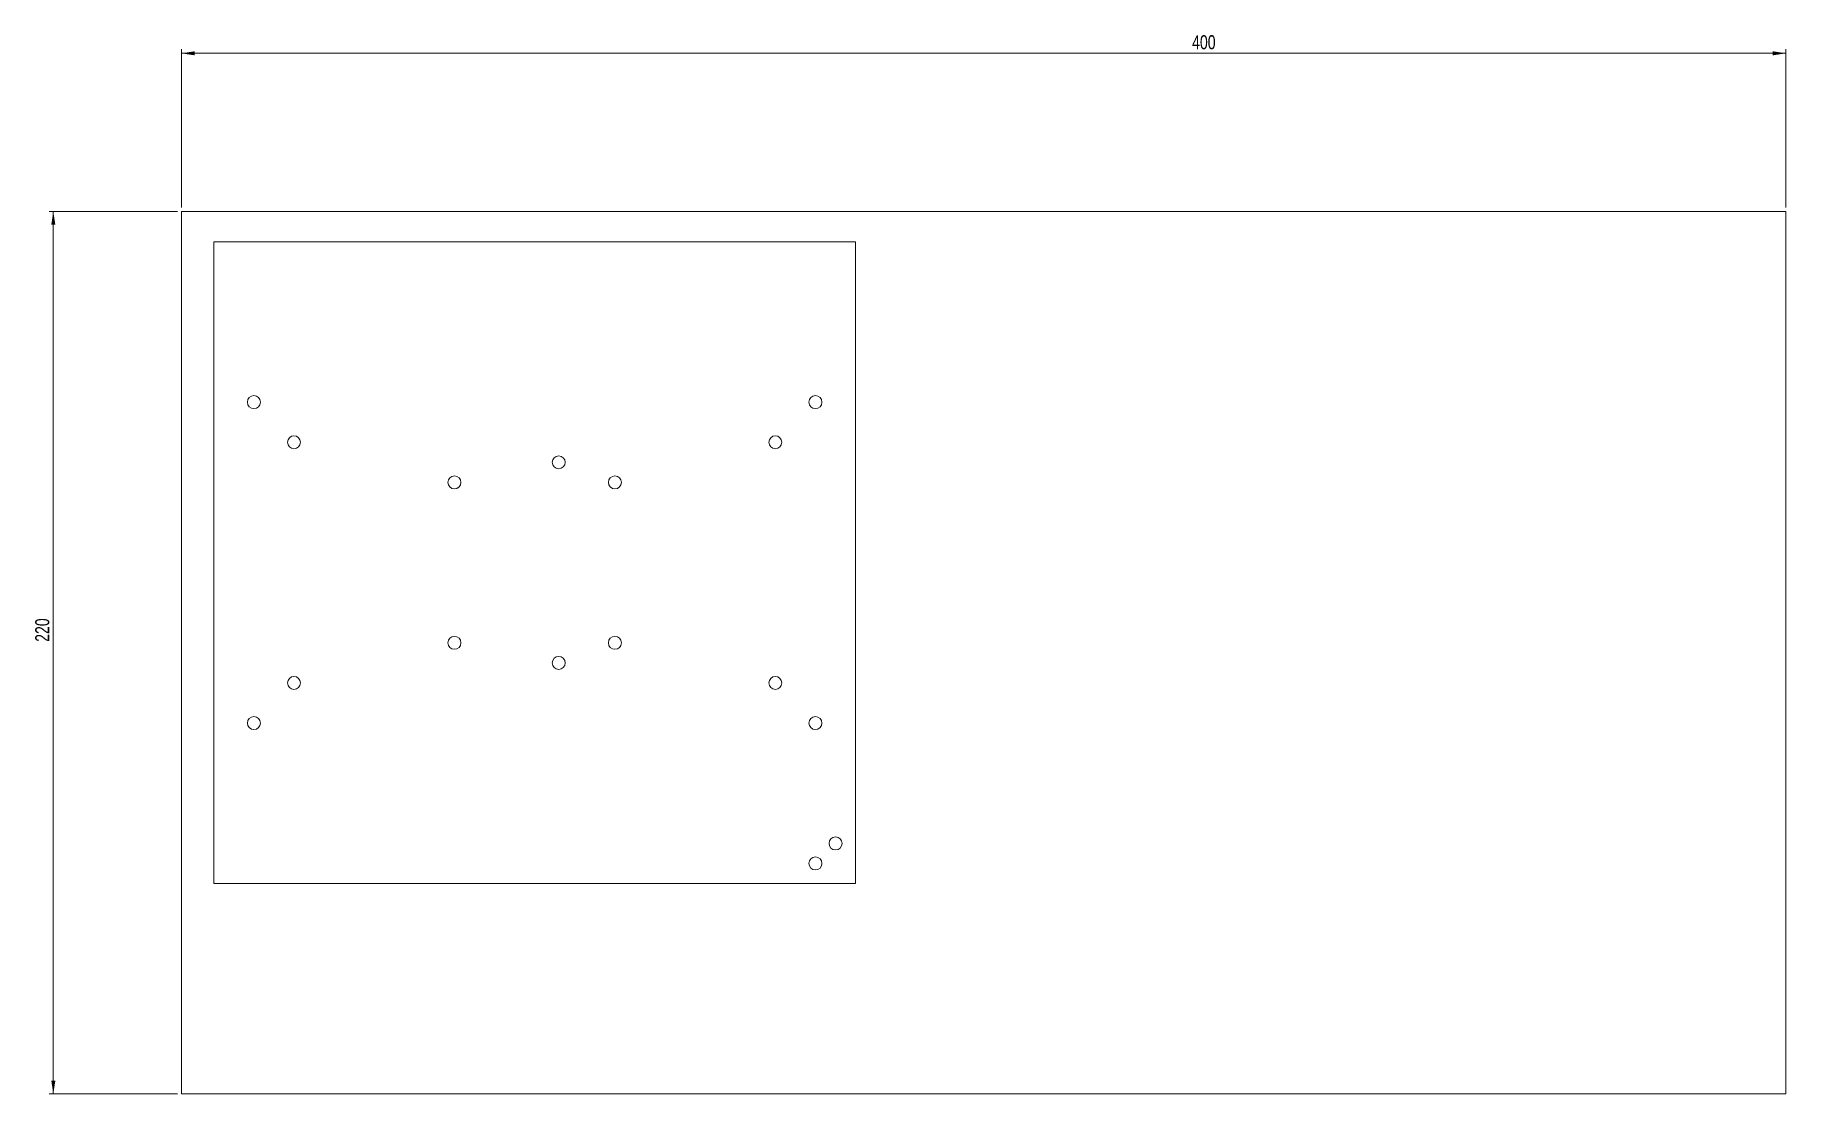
# Model space of a CAD drawing. Header units: millimetres. Extents: x -33 to 403, y 21 to 285.
import ezdxf

# ---------------------------------------------------------------- set-up
doc = ezdxf.new("R2010")
doc.units = ezdxf.units.MM
doc.styles.add('SLDTEXTSTYLE0', font='TXT', dxfattribs={"width": 0.75})
doc.dimstyles.new('SLDDIMSTYLE0', dxfattribs={"dimtxt": 3.5, "dimasz": 3.302, "dimexe": 0, "dimexo": 0.0625, "dimgap": 0.875, "dimtad": 1, "dimrnd": 1e-09, "dimzin": 12, "dimdsep": 46, "dimtxsty": 'SLDTEXTSTYLE0', "dimsah": 1, "dimcen": 0.09, "dimadec": 0, "dimazin": 3, "dimtfac": 1, "dimtofl": 0, "dimtmove": 0, "dimatfit": 3, "dimfxl": 1, "dimfrac": 2, "dimtolj": 1, "dimtzin": 12, "dimarcsym": 0})

# ---------------------------------------------------------------- blocks, each defined once
blk = doc.blocks.new('_D')
at = {"color": 7, "linetype": 'Continuous', "lineweight": 0}
for p, q in [((2.38, 240.77), (-29.58, 240.77)), ((-28.58, 240.77), (-28.58, 20.77)), ((2.38, 20.77), (-29.58, 20.77))]:
    blk.add_line(p, q, dxfattribs=at)
for points in [[(-28.58, 240.77), (-29.08, 237.47), (-28.07, 237.47)], [(-28.58, 20.77), (-28.07, 24.07), (-29.08, 24.07)]]:
    blk.add_solid(points, dxfattribs=at)
at = {"color": 7, "linetype": 'Continuous', "lineweight": 0, "insert": (-33.09, 133.49), "char_height": 3.5, "attachment_point": 1, "rotation": 90, "style": 'SLDTEXTSTYLE0'}
blk.add_mtext('220', dxfattribs=at)
blk = doc.blocks.new('_D_1')
at = {"color": 7, "linetype": 'Continuous', "lineweight": 0}
for p, q in [((3.38, 241.77), (3.38, 281.2)), ((3.38, 280.2), (403.38, 280.2)), ((403.38, 241.77), (403.38, 281.2))]:
    blk.add_line(p, q, dxfattribs=at)
for points in [[(3.38, 280.2), (6.68, 279.69), (6.68, 280.7)], [(403.38, 280.2), (400.07, 280.7), (400.07, 279.69)]]:
    blk.add_solid(points, dxfattribs=at)
at = {"color": 7, "linetype": 'Continuous', "lineweight": 0, "insert": (255.32, 284.71), "char_height": 3.5, "attachment_point": 1, "style": 'SLDTEXTSTYLE0'}
blk.add_mtext('400', dxfattribs=at)

msp = doc.modelspace()

# ---------------------------------------------------------------- linework, layer by layer
at = {"color": 7, "linetype": 'Continuous', "lineweight": 0}
for p, q in [((3.377, 240.771), (403.377, 240.771)), ((3.377, 240.771), (3.377, 20.771)), ((403.377, 240.771), (403.377, 20.771)), ((3.377, 20.771), (403.377, 20.771))]:
    msp.add_line(p, q, dxfattribs=at)
at = {"color": 7, "linetype": 'Continuous', "lineweight": 15}
for p, q in [((11.425, 233.236), (11.425, 73.236)), ((171.425, 233.236), (11.425, 233.236)), ((171.425, 73.236), (171.425, 233.236)), ((11.425, 73.236), (171.425, 73.236))]:
    msp.add_line(p, q, dxfattribs=at)
for centre in [(21.425, 193.236), (161.425, 193.236), (31.425, 183.236), (151.425, 183.236), (97.425, 178.236), (71.425, 173.236), (111.425, 173.236), (71.425, 133.236), (111.425, 133.236), (97.425, 128.236), (31.425, 123.236), (151.425, 123.236), (21.425, 113.236), (161.425, 113.236), (166.425, 83.236), (161.425, 78.236)]:
    msp.add_circle(centre, 1.619, dxfattribs=at)

# ---------------------------------------------------------------- dimensions: what is measured, and where the dimension line sits
at = {"color": 7, "linetype": 'Continuous', "lineweight": 0}
dim = msp.add_linear_dim(base=(403.377, 280.196), p1=(3.377, 240.771), p2=(403.377, 240.771), dimstyle='SLDDIMSTYLE0', dxfattribs=at)
dim.commit()
dim.dimension.update_dxf_attribs({"geometry": '_D_1', "text_midpoint": (259.198, 280.196), "dimtype": 160})
dim = msp.add_linear_dim(base=(-28.575, 20.771), p1=(3.377, 240.771), p2=(3.377, 20.771), angle=90, dimstyle='SLDDIMSTYLE0', dxfattribs=at)
dim.commit()
dim.dimension.update_dxf_attribs({"geometry": '_D', "text_midpoint": (-28.575, 137.371), "dimtype": 160})

doc.saveas('drawing.dxf')
